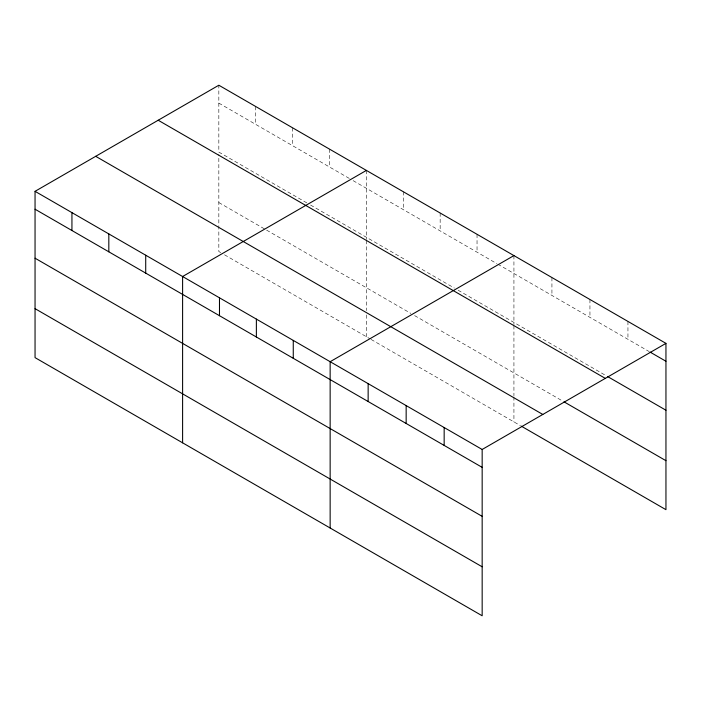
<?xml version="1.0" encoding="UTF-8"?>
<svg xmlns="http://www.w3.org/2000/svg" width="701" height="701" viewBox="0 0 701 701"><rect width="100%" height="100%" fill="white"/><g stroke="black" fill="none" stroke-linecap="round" stroke-linejoin="round"><path stroke-width="0.53" stroke-dasharray="3.5 2.63" d="M218.835 103.108L349.361 178.466M353.138 180.656L496.904 263.655M497.85 264.198L649.266 351.622M306.793 202.869L218.835 152.091L218.835 85.224M310.578 205.06L454.344 288.058M458.13 290.24L606.628 375.981M218.835 202.554L410.839 313.4M414.615 315.59L562.132 400.753M220.727 252.623L218.835 251.528L218.835 154.238M224.513 254.805L370.163 338.898M371.109 339.442L520.422 425.647M627.947 321.426L627.947 339.31M589.944 299.485L589.944 317.369M551.932 277.543L551.932 295.428M513.929 255.593L513.929 324.607M513.929 325.685L513.929 395.776M513.929 396.871L513.929 421.897M477.039 234.3L477.039 252.185M440.158 213.008L440.158 230.892M403.268 191.706L403.268 209.599M366.386 170.413L366.386 239.427M366.386 240.496L366.386 310.596M366.386 314.951L366.386 336.717M329.496 149.111L329.496 167.004M292.606 127.819L292.606 145.703M255.725 106.526L255.725 124.41"/><path stroke-width="1.05" d="M482.165 516.339L482.165 449.472L35.05 191.329L35.05 357.633L482.165 615.776L482.165 516.339L35.05 258.196M521.342 426.182L665.95 509.671L665.95 343.367L218.835 85.224L35.05 191.329M366.386 170.413L182.602 276.518L182.602 442.822M513.929 255.593L330.145 361.707L330.145 528.011M482.165 449.472L665.95 343.367M650.195 352.156L665.95 361.252M607.548 376.516L665.95 410.225M158.189 120.239L605.305 378.382M563.99 401.822L665.95 460.688M95.695 156.314L542.811 414.457M35.05 209.222L482.165 467.357M35.05 308.659L482.165 566.794M444.162 427.531L444.162 445.415M406.159 405.59L406.159 423.474M368.148 383.649L368.148 401.533M293.263 340.406L293.263 358.299M256.373 319.113L256.373 336.997M219.483 297.811L219.483 315.704M145.712 255.225L145.712 273.11M108.821 233.924L108.821 251.808M71.94 212.631L71.94 230.515"/></g></svg>
